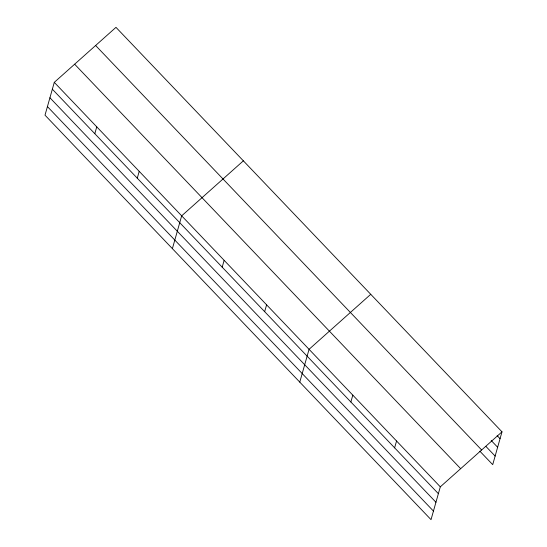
<?xml version="1.0" encoding="UTF-8"?>
<svg xmlns="http://www.w3.org/2000/svg" width="547" height="547" viewBox="0 0 547 547"><rect width="100%" height="100%" fill="white"/><g stroke="black" fill="none" stroke-linecap="round" stroke-linejoin="round"><path stroke-width="0.82" d="M54.29 82.351L45.004 115.164L431.022 519.65L440.308 486.837L501.996 431.836L115.978 27.35L54.29 82.351L440.308 486.837M94.816 133.694L96.751 126.842M137.276 178.185L139.212 171.341M172.387 248.646L181.672 215.833L243.36 160.832M222.198 267.175L224.14 260.324M264.659 311.667L266.601 304.816M299.777 382.127L309.062 349.314L370.75 294.307M350.873 402.004L352.808 395.153M394.619 447.843L396.561 440.991M501.996 431.836L492.71 464.649L479.876 451.2M497.141 435.624L500.061 438.68M491.22 440.526L497.633 447.248M485.804 446.297L495.138 456.082M95.622 45.504L481.64 449.983M74.645 64.204L460.663 468.683M52.348 89.202L438.373 493.681M49.927 97.769L435.945 502.255M47.425 106.597L433.45 511.083"/></g></svg>
